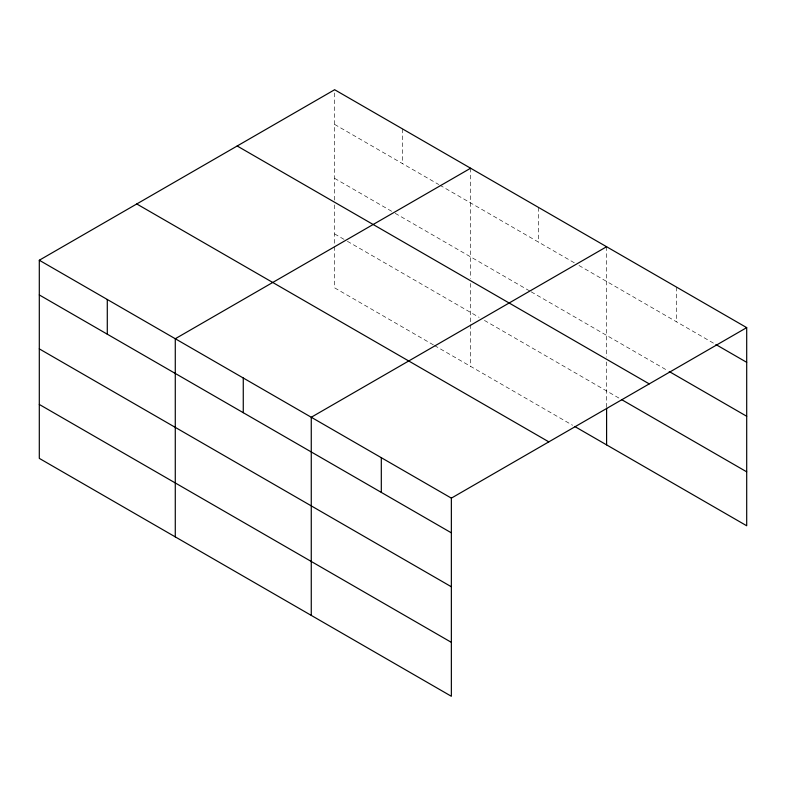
<?xml version="1.0" encoding="UTF-8"?>
<svg xmlns="http://www.w3.org/2000/svg" width="786" height="786" viewBox="0 0 786 786"><rect width="100%" height="100%" fill="white"/><g stroke="black" fill="none" stroke-linecap="round" stroke-linejoin="round"><path stroke-width="0.59" stroke-dasharray="3.93 2.95" d="M334.64 200.106L334.64 89.722M334.64 124.424L438.745 184.533M439.806 185.142L574.733 263.035M578.977 265.491L714.857 343.944M334.64 178.363L394.13 212.711M395.191 213.32L530.108 291.213M531.169 291.832L668.159 370.913M334.64 233.933L346.321 240.673M347.383 241.292L479.116 317.348M484.431 320.413L620.4 398.915M433.44 344.907L334.64 287.863L334.64 246.185M434.501 345.526L572.601 425.255M676.648 287.175L676.648 321.887M606.596 246.735L606.596 357.119M606.596 361.953L606.596 406.883M538.607 207.484L538.607 242.186M470.618 168.224L470.618 278.617M470.618 283.441L470.618 323.468M470.618 324.697L470.618 366.374M402.629 128.973L402.629 163.675M334.64 204.94L334.64 244.967"/><path stroke-width="1.18" d="M574.733 426.484L746.7 525.765L746.7 327.624L334.64 89.722L39.3 260.235L39.3 458.376L451.361 696.278L451.361 498.137L39.3 260.235M470.618 168.224L175.278 338.737L175.278 536.887M606.596 246.735L311.266 417.248L311.266 615.389M451.361 498.137L746.7 327.624M715.918 344.553L746.7 362.326M669.22 371.532L746.7 416.266M237.176 145.99L649.236 383.892M621.461 399.524L746.7 471.836M136.764 203.967L548.825 441.86M39.3 294.937L451.361 532.839M39.3 348.866L451.361 586.769M39.3 404.446L451.361 642.349M606.596 408.111L606.596 444.886M381.308 457.688L381.308 492.39M243.267 377.997L243.267 412.699M107.289 299.486L107.289 334.188"/></g></svg>
